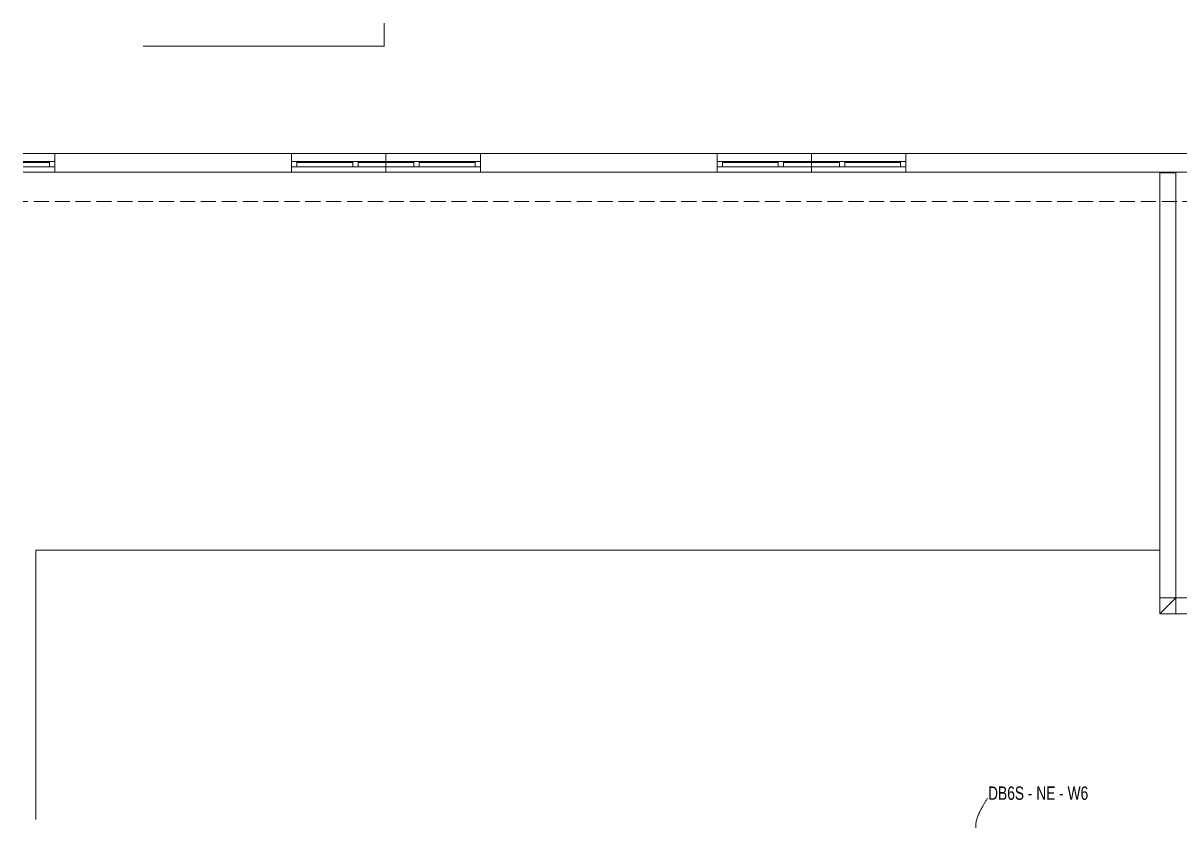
# Model space of a CAD drawing. Header units: millimetres. Extents: x -12392 to 16131, y -4930 to 15514.
# Drawn here: x -12392 to -1559, y 8045 to 15514 of the extents above; entities that cross this region are included whole.
import ezdxf

# ---------------------------------------------------------------- set-up
doc = ezdxf.new("R2010")
doc.units = ezdxf.units.MM
doc.linetypes.add('IMPORT-Hidden Line', pattern=[195.611112, 141.111112, -54.5])
doc.linetypes.add('WSP_NZ_Hidden', pattern=[9.5, 6.5, -3])
for name, color, linetype, lineweight in [('0_Pen_No__1', 250, 'Continuous', 13), ('A-Des_ Roofs_Pen_No__81', 251, 'Continuous', 18), ('A-Des_ Site Mesh Existing_Pen_No__81', 251, 'Continuous', 18), ('A-Des_ Walls', 250, 'Continuous', 13), ('A-Des_ Walls_Pen_No__81', 251, 'Continuous', 18), ('ARCHICAD Windows', 250, 'Continuous', 13), ('ARCHICAD Windows_Pen_No__81', 251, 'Continuous', 18), ('L06 Enlarged Ground Proposed Plan 01_GFEnlarged Proposed Plan 01_dwg', 8, 'Continuous', 13), ('New_A-Des_ Zones_Pen_No__94', 7, 'Continuous', 18), ('Non-Essential Power - MEC', 10, 'Continuous', 13)]:
    doc.layers.add(name, color=color, linetype=linetype, lineweight=lineweight)
doc.styles.add('Arial Narrow', font='ARIALN.TTF', dxfattribs={"width": 0.9, "height": 125})

# ---------------------------------------------------------------- blocks, each defined once
blk = doc.blocks.new('L06 Enlarged Ground Proposed Plan 01_GFEnlarged Proposed Plan 01_dwg_Mesh_1_1-12186508-NEW GROUND FLOOR LAYOUT - ELECTRICAL PROPOSED PLAN 01')
at = {"layer": 'A-Des_ Site Mesh Existing_Pen_No__81', "color": 254, "flags": 128}
blk.add_lwpolyline([(-11269, 15300), (-9012, 15300), (-9012, 15514)], dxfattribs=at)
blk = doc.blocks.new('L06 Enlarged Ground Proposed Plan 01_GFEnlarged Proposed Plan 01_dwg_Wall_85_1-12186759-NEW GROUND FLOOR LAYOUT - ELECTRICAL PROPOSED PLAN 01')
at = {"layer": 'A-Des_ Walls', "color": 10, "flags": 128}
for points in [[(-1598, 10133), (-1748, 10133), (-1748, 9983), (-1598, 10133), (-1748, 9983), (-1598, 9983)], [(-1598, 9983), (1030, 9983), (1030, 10133), (-1598, 10133)]]:
    blk.add_lwpolyline(points, close=True, dxfattribs=at)
at = {"layer": 'A-Des_ Walls_Pen_No__81', "color": 254}
blk.add_line((1030, 10133), (-1598, 10133), dxfattribs=at)
at = {"layer": 'A-Des_ Walls_Pen_No__81', "color": 254, "flags": 128}
blk.add_lwpolyline([(1030, 9983), (-1748, 9983), (-1748, 10133)], dxfattribs=at)
blk = doc.blocks.new('L06 Enlarged Ground Proposed Plan 01_GFEnlarged Proposed Plan 01_dwg_Wall_86_1-12186760-NEW GROUND FLOOR LAYOUT - ELECTRICAL PROPOSED PLAN 01')
at = {"layer": 'A-Des_ Walls', "color": 10, "flags": 128}
blk.add_lwpolyline([(-1598, 10133), (-1598, 14113), (-1748, 14113), (-1748, 10133)], close=True, dxfattribs=at)
at = {"layer": 'A-Des_ Walls_Pen_No__81', "color": 254, "flags": 128}
blk.add_lwpolyline([(-1598, 10133), (-1598, 14113), (-1748, 14113), (-1748, 10133)], dxfattribs=at)
blk = doc.blocks.new('L06 Enlarged Ground Proposed Plan 01_GFEnlarged Proposed Plan 01_dwg_CI Tools Window_21__1-12186792-NEW GROUND FLOOR LAYOUT - ELECTRICAL PROPOSED PLAN 01')
at = {"layer": 'ARCHICAD Windows', "color": 10, "flags": 128}
for points in [[(-9879, 14168), (-9829, 14168), (-9829, 14218), (-9879, 14218)], [(-9306, 14168), (-9256, 14168), (-9256, 14218), (-9306, 14218)], [(-8733, 14168), (-8683, 14168), (-8683, 14218), (-8733, 14218)], [(-8109, 14168), (-8109, 14218), (-8159, 14218), (-8159, 14168)]]:
    blk.add_lwpolyline(points, close=True, dxfattribs=at)
at = {"layer": 'ARCHICAD Windows_Pen_No__81', "color": 254}
for p, q in [((-9829, 14218), (-8159, 14218)), ((-9829, 14216), (-9306, 14216)), ((-9829, 14210), (-9306, 14210)), ((-9256, 14216), (-8733, 14216)), ((-9256, 14210), (-8733, 14210)), ((-8683, 14216), (-8159, 14216)), ((-8683, 14210), (-8159, 14210)), ((-8159, 14168), (-9829, 14168))]:
    blk.add_line(p, q, dxfattribs=at)
at = {"layer": 'ARCHICAD Windows_Pen_No__81', "color": 254, "flags": 128}
for points in [[(-9879, 14168), (-9879, 14218), (-9829, 14218), (-9829, 14168)], [(-9306, 14168), (-9306, 14218), (-9256, 14218), (-9256, 14168)], [(-8733, 14168), (-8733, 14218), (-8683, 14218), (-8683, 14168)], [(-8109, 14168), (-8109, 14218), (-8159, 14218), (-8159, 14168)]]:
    blk.add_lwpolyline(points, close=True, dxfattribs=at)
blk = doc.blocks.new('L06 Enlarged Ground Proposed Plan 01_GFEnlarged Proposed Plan 01_dwg_CI Tools Window_22__1-12186793-NEW GROUND FLOOR LAYOUT - ELECTRICAL PROPOSED PLAN 01')
at = {"layer": 'ARCHICAD Windows', "color": 10, "flags": 128}
blk.add_lwpolyline([(-12094, 14168), (-12094, 14218), (-12144, 14218), (-12144, 14168)], close=True, dxfattribs=at)
at = {"layer": 'ARCHICAD Windows_Pen_No__81', "color": 254}
for p, q in [((-12392, 14218), (-12144, 14218)), ((-12392, 14216), (-12144, 14216)), ((-12392, 14210), (-12144, 14210)), ((-12144, 14168), (-12392, 14168))]:
    blk.add_line(p, q, dxfattribs=at)
at = {"layer": 'ARCHICAD Windows_Pen_No__81', "color": 254, "flags": 128}
blk.add_lwpolyline([(-12094, 14168), (-12094, 14218), (-12144, 14218), (-12144, 14168)], close=True, dxfattribs=at)
blk = doc.blocks.new('L06 Enlarged Ground Proposed Plan 01_GFEnlarged Proposed Plan 01_dwg_CI Tools Window_23__1-12186794-NEW GROUND FLOOR LAYOUT - ELECTRICAL PROPOSED PLAN 01')
at = {"layer": 'ARCHICAD Windows', "color": 10, "flags": 128}
for points in [[(-5894, 14168), (-5844, 14168), (-5844, 14218), (-5894, 14218)], [(-5321, 14168), (-5271, 14168), (-5271, 14218), (-5321, 14218)], [(-4748, 14168), (-4698, 14168), (-4698, 14218), (-4748, 14218)], [(-4124, 14168), (-4124, 14218), (-4174, 14218), (-4174, 14168)]]:
    blk.add_lwpolyline(points, close=True, dxfattribs=at)
at = {"layer": 'ARCHICAD Windows_Pen_No__81', "color": 254}
for p, q in [((-5844, 14218), (-4174, 14218)), ((-5844, 14216), (-5321, 14216)), ((-5844, 14210), (-5321, 14210)), ((-5271, 14216), (-4748, 14216)), ((-5271, 14210), (-4748, 14210)), ((-4698, 14216), (-4174, 14216)), ((-4698, 14210), (-4174, 14210)), ((-4174, 14168), (-5844, 14168))]:
    blk.add_line(p, q, dxfattribs=at)
at = {"layer": 'ARCHICAD Windows_Pen_No__81', "color": 254, "flags": 128}
for points in [[(-5894, 14168), (-5894, 14218), (-5844, 14218), (-5844, 14168)], [(-5321, 14168), (-5321, 14218), (-5271, 14218), (-5271, 14168)], [(-4748, 14168), (-4748, 14218), (-4698, 14218), (-4698, 14168)], [(-4124, 14168), (-4124, 14218), (-4174, 14218), (-4174, 14168)]]:
    blk.add_lwpolyline(points, close=True, dxfattribs=at)
blk = doc.blocks.new('L06 Enlarged Ground Proposed Plan 01_GFEnlarged Proposed Plan 01_dwg_Wall_105_1-12186798-NEW GROUND FLOOR LAYOUT - ELECTRICAL PROPOSED PLAN 01')
at = {"layer": 'A-Des_ Walls', "color": 10}
blk.add_line((-12392, 14168), (-12094, 14168), dxfattribs=at)
at = {"layer": 'A-Des_ Walls', "color": 10, "flags": 128}
for points in [[(-12392, 14218), (-12094, 14218), (-12094, 14293), (-12392, 14293)], [(-12392, 14168), (-12094, 14168), (-12094, 14218), (-12392, 14218)], [(-8109, 14168), (-8109, 14118), (-8994, 14118), (-8994, 14168), (-8994, 14218), (-8109, 14218), (-8109, 14168), (-8109, 14118), (-5894, 14118), (-5894, 14168), (-5894, 14218), (-5894, 14293), (-8109, 14293), (-8109, 14218), (-8109, 14168), (-8994, 14168), (-8109, 14168)], [(-4124, 14168), (-4124, 14118), (-5009, 14118), (-5009, 14168), (-4124, 14168), (-4124, 14218), (-5009, 14218), (-5009, 14168), (-4124, 14168)], [(-12094, 14168), (-12094, 14118), (-12392, 14118)]]:
    blk.add_lwpolyline(points, dxfattribs=at)
for points in [[(-12094, 14118), (-9879, 14118), (-9879, 14168), (-9879, 14218), (-9879, 14293), (-12094, 14293), (-12094, 14218), (-12094, 14168)], [(-9879, 14293), (-8994, 14293), (-8994, 14218), (-9879, 14218), (-9879, 14168), (-8994, 14168), (-8994, 14218), (-9879, 14218)], [(-8994, 14293), (-8994, 14218), (-8109, 14218), (-8109, 14293)], [(-5894, 14293), (-5009, 14293), (-5009, 14218), (-5894, 14218), (-5894, 14168), (-5009, 14168), (-5009, 14218), (-5894, 14218)], [(-5009, 14293), (-5009, 14218), (-4124, 14218), (-4124, 14293)], [(-4124, 14118), (-875, 14118), (-875, 14293), (-4124, 14293), (-4124, 14218), (-4124, 14168)], [(-9879, 14118), (-8994, 14118), (-8994, 14168), (-9879, 14168)], [(-5894, 14118), (-5009, 14118), (-5009, 14168), (-5894, 14168)]]:
    blk.add_lwpolyline(points, close=True, dxfattribs=at)
at = {"layer": 'A-Des_ Walls_Pen_No__81', "color": 254, "flags": 128}
for points in [[(-9879, 14118), (-12094, 14118), (-12094, 14168), (-12094, 14218), (-12094, 14293), (-9879, 14293), (-9879, 14218), (-9879, 14168)], [(-5894, 14118), (-5894, 14168), (-5894, 14218), (-5894, 14293), (-8109, 14293), (-8109, 14218), (-8109, 14168), (-8109, 14118)], [(-875, 14118), (-4124, 14118), (-4124, 14168), (-4124, 14218), (-4124, 14293), (-875, 14293)]]:
    blk.add_lwpolyline(points, close=True, dxfattribs=at)
for name in ['L06 Enlarged Ground Proposed Plan 01_GFEnlarged Proposed Plan 01_dwg_CI Tools Window_22__1-12186793-NEW GROUND FLOOR LAYOUT - ELECTRICAL PROPOSED PLAN 01', 'L06 Enlarged Ground Proposed Plan 01_GFEnlarged Proposed Plan 01_dwg_CI Tools Window_21__1-12186792-NEW GROUND FLOOR LAYOUT - ELECTRICAL PROPOSED PLAN 01', 'L06 Enlarged Ground Proposed Plan 01_GFEnlarged Proposed Plan 01_dwg_CI Tools Window_23__1-12186794-NEW GROUND FLOOR LAYOUT - ELECTRICAL PROPOSED PLAN 01']:
    blk.add_blockref(name, (0, 0))
blk = doc.blocks.new('L06 Enlarged Ground Proposed Plan 01_GFEnlarged Proposed Plan 01_dwg_Roof_1_1-12186869-NEW GROUND FLOOR LAYOUT - ELECTRICAL PROPOSED PLAN 01')
at = {"layer": 'A-Des_ Roofs_Pen_No__81', "color": 254, "linetype": 'IMPORT-Hidden Line'}
blk.add_line((4280, 13845), (-12392, 13845), dxfattribs=at)
blk = doc.blocks.new('L06 Enlarged Ground Proposed Plan 01_GFEnlarged Proposed Plan 01_dwg-12095837-NEW GROUND FLOOR LAYOUT - ELECTRICAL PROPOSED PLAN 01')
at = {"layer": '0_Pen_No__1', "color": 9, "flags": 128}
blk.add_lwpolyline([(-12274, 8056), (-12274, 10578), (-1750, 10578)], dxfattribs=at)
at = {"layer": 'New_A-Des_ Zones_Pen_No__94', "color": 253}
blk.add_line((-12392, 14293), (6255, 14293), dxfattribs=at)
for name in ['L06 Enlarged Ground Proposed Plan 01_GFEnlarged Proposed Plan 01_dwg_Mesh_1_1-12186508-NEW GROUND FLOOR LAYOUT - ELECTRICAL PROPOSED PLAN 01', 'L06 Enlarged Ground Proposed Plan 01_GFEnlarged Proposed Plan 01_dwg_Wall_105_1-12186798-NEW GROUND FLOOR LAYOUT - ELECTRICAL PROPOSED PLAN 01', 'L06 Enlarged Ground Proposed Plan 01_GFEnlarged Proposed Plan 01_dwg_Wall_86_1-12186760-NEW GROUND FLOOR LAYOUT - ELECTRICAL PROPOSED PLAN 01', 'L06 Enlarged Ground Proposed Plan 01_GFEnlarged Proposed Plan 01_dwg_Roof_1_1-12186869-NEW GROUND FLOOR LAYOUT - ELECTRICAL PROPOSED PLAN 01', 'L06 Enlarged Ground Proposed Plan 01_GFEnlarged Proposed Plan 01_dwg_Wall_85_1-12186759-NEW GROUND FLOOR LAYOUT - ELECTRICAL PROPOSED PLAN 01']:
    blk.add_blockref(name, (0, 0))

msp = doc.modelspace()

# ---------------------------------------------------------------- linework, layer by layer
at = {"layer": 'Non-Essential Power - MEC', "color": 18, "linetype": 'WSP_NZ_Hidden', "true_color": 0x000000}
msp.add_spline([(-3225, 7623), (-3471, 7997), (-3358, 8261)], degree=3, dxfattribs=at)

# ---------------------------------------------------------------- block references
at = {"layer": 'L06 Enlarged Ground Proposed Plan 01_GFEnlarged Proposed Plan 01_dwg', "color": 253, "lineweight": 18}
msp.add_blockref('L06 Enlarged Ground Proposed Plan 01_GFEnlarged Proposed Plan 01_dwg-12095837-NEW GROUND FLOOR LAYOUT - ELECTRICAL PROPOSED PLAN 01', (0, 0), dxfattribs=at)

# ---------------------------------------------------------------- texts
at = {"layer": 'Non-Essential Power - MEC', "color": 7, "insert": (-3355, 8367), "char_height": 125, "width": 3279.3, "attachment_point": 1, "style": 'Arial Narrow'}
msp.add_mtext('DB6S - NE - W6', dxfattribs=at)

doc.saveas('drawing.dxf')
